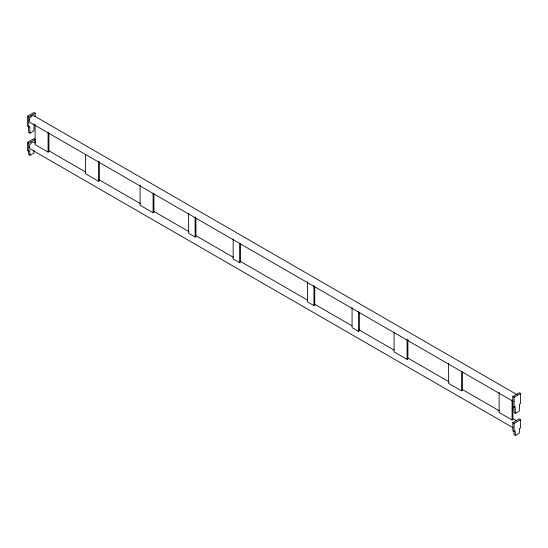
<?xml version="1.0" encoding="UTF-8"?>
<svg xmlns="http://www.w3.org/2000/svg" width="548" height="548" viewBox="0 0 548 548"><rect width="100%" height="100%" fill="white"/><g stroke="black" fill="none" stroke-linecap="round" stroke-linejoin="round"><path stroke-width="0.82" d="M195.931 218.111L195.931 236.537L195.122 237.01L195.122 216.905M240.449 243.812L240.449 262.239L239.64 262.711L239.64 243.442M314.751 286.714L314.751 305.14L313.942 305.606L313.942 285.508M359.372 312.47L359.372 330.896L358.556 331.369L358.556 311.264M34.147 123.848L33.908 130.869L29.982 133.137L28.681 132.383L28.475 126.485M34.017 150.59L33.894 152.981L29.989 155.235L28.695 154.488L28.482 150.741M513.887 406.732L514.093 412.637L515.394 413.384L519.319 411.123L519.559 404.095L520.6 403.492L520.6 393.512L519.305 392.765L512.812 396.512L512.894 419.535L512.085 420.001L499.105 412.507L499.105 392.409M29.982 133.137L29.743 126.389L28.695 126.992L27.4 126.239L27.4 116.258L33.887 112.511L35.188 113.265L35.188 116.594M27.4 116.258L28.695 117.012L35.188 113.265M29.989 155.235L29.743 150.741L28.695 151.344L27.4 150.597L27.4 142.391L33.887 138.651L35.188 139.398L35.188 142.679M27.4 142.391L28.695 143.144L35.188 139.398M35.106 124.519L35.106 144.624L48.087 152.118L48.895 151.645L48.895 133.226M85.563 154.488L85.563 173.757L98.565 181.265L99.373 180.792L99.373 161.53M140.096 185.142L140.096 205.24L153.104 212.747L153.913 212.281L153.913 193.855M394.087 332.615L394.087 351.878L407.089 359.385L407.904 358.919L407.904 339.657M448.627 363.262L448.627 383.367L461.628 390.875L462.437 390.402L462.437 371.976M512.812 396.512L514.113 397.259L520.6 393.512M512.812 406.493L514.113 407.239L515.154 406.637L515.394 413.384M515.401 435.489L515.154 430.995L514.113 431.598L512.812 430.844L512.812 422.645L519.305 418.898L520.6 419.645L520.6 427.851L519.559 428.447L519.305 433.235L515.401 435.489L514.106 434.735L513.894 430.995M512.812 422.645L514.113 423.392L520.6 419.645M517.25 394.793L33.873 115.724L31.942 115.916L30.01 117.957L29.208 120.649L30.01 122.416L513.38 401.492M35.36 142.994L33.873 142.138L31.942 142.329L30.01 144.371L29.208 147.063L30.01 148.837L513.38 427.906M48.703 150.7L85.769 172.099M99.12 179.806L140.631 203.774M153.974 211.48L188.82 231.592M196.239 235.873L233.304 257.279M239.976 261.129L307.442 300.078M314.114 303.935L351.926 325.759M359.337 330.04L394.183 350.158M407.527 357.865L449.045 381.833M462.389 389.539L499.454 410.938M512.798 418.645L516.511 420.782M195.122 237.01L188.628 233.263L188.628 213.158M239.64 262.711L233.147 258.964L233.147 238.859M313.942 305.606L307.455 301.859L307.455 281.761M358.556 331.369L352.069 327.622L352.069 307.517M514.113 397.259L514.113 407.239M514.113 423.392L514.113 431.598M512.085 399.903L512.085 420.001M461.628 371.613L461.628 390.875M407.089 339.287L407.089 359.385M153.104 193.485L153.104 212.747M98.565 161.16L98.565 181.265M48.087 132.013L48.087 152.118M28.695 117.012L28.695 126.992M28.695 143.144L28.695 151.344"/></g></svg>
